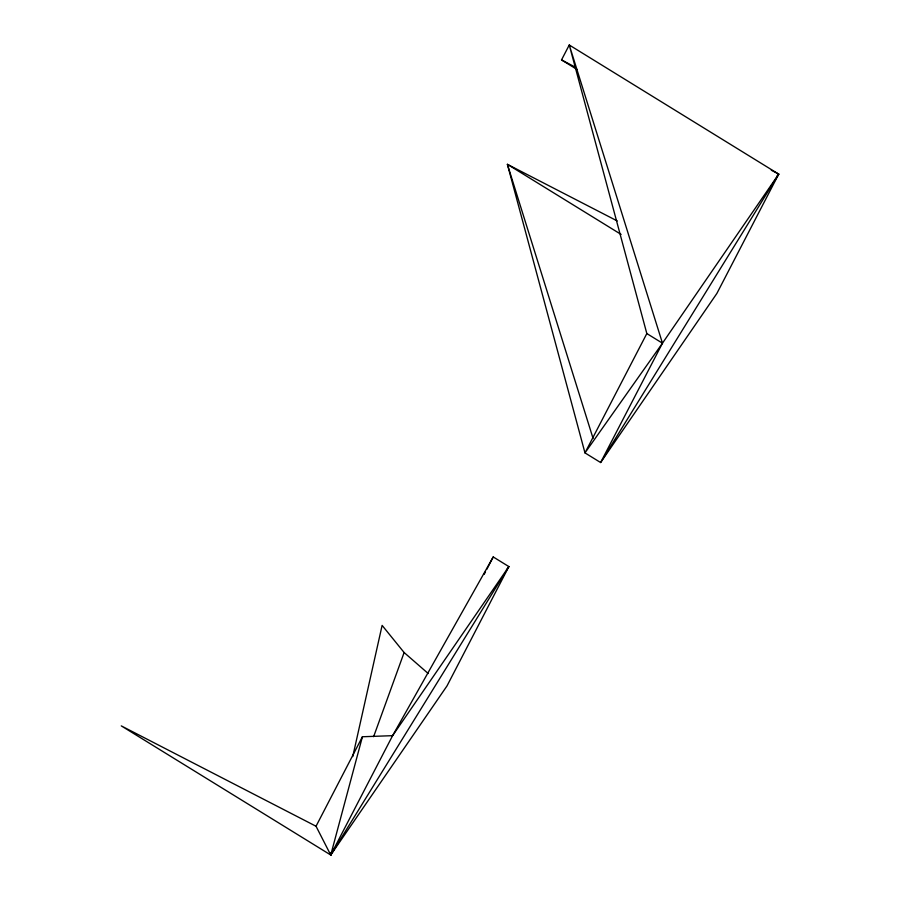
<?xml version="1.0" encoding="UTF-8"?>
<svg xmlns="http://www.w3.org/2000/svg" width="900" height="900" viewBox="0 0 900 900"><rect width="100%" height="100%" fill="white"/><g stroke="black" fill="none" stroke-linecap="round" stroke-linejoin="round"><path stroke-width="1.35" d="M331.695 852.367L330.739 855L508.86 566.584L392.603 735.671L362.419 736.751L330.739 855L392.603 735.671L493.223 556.942L508.86 566.584L447.007 685.924L330.739 855L316.035 826.245L121.275 725.884L330.739 855L331.358 852.266M352.755 756.585L382.118 625.376L404.123 652.534L428.22 673.538M373.624 736.673L404.123 652.534M577.012 69.457L561.521 59.917L569.261 45L778.725 174.116L716.873 293.445L600.615 462.532L584.977 452.891L507.397 164.329L617.265 220.95M316.035 826.245L362.419 736.751M484.2 574.346L485.494 571.86M486.776 569.374L493.223 556.942M776.925 176.243L778.725 174.116L600.615 462.532L662.467 343.192L569.261 45L646.83 333.562L584.977 452.891L662.467 343.192L778.725 174.116L771.289 170.201M330.739 855L334.879 847.654M506.441 570.015L508.86 566.584M561.521 59.917L575.179 67.095M621.113 234.428L507.397 164.329L593.089 438.457M646.83 333.562L662.467 343.192"/></g></svg>
